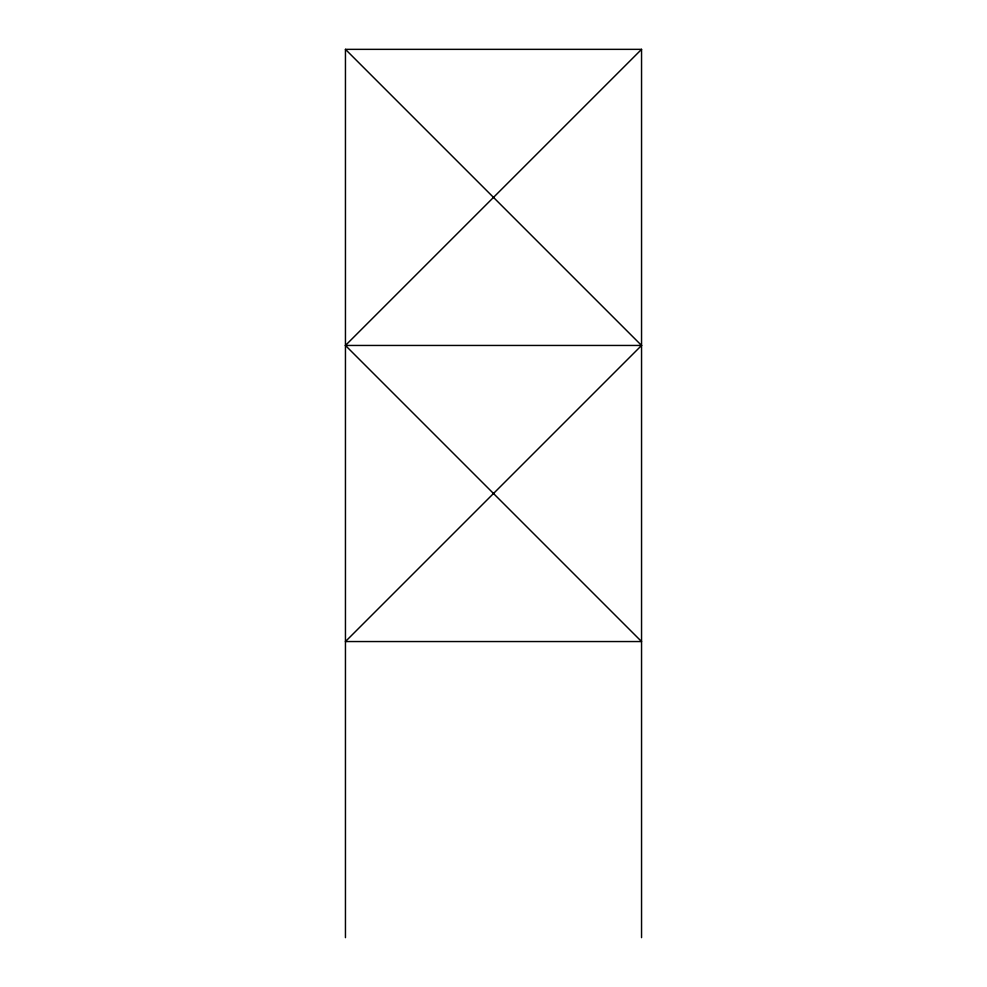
<?xml version="1.0" encoding="UTF-8"?>
<svg xmlns="http://www.w3.org/2000/svg" width="987" height="987" viewBox="0 0 987 987"><rect width="100%" height="100%" fill="white"/><g stroke="black" fill="none" stroke-linecap="round" stroke-linejoin="round"><path stroke-width="1.48" d="M345.45 49.35L641.55 345.45L345.45 641.55L641.55 641.55L345.45 345.45L641.55 49.35L345.45 49.35L345.45 937.65M345.45 345.45L641.55 345.45M641.55 49.35L641.55 937.65"/></g></svg>
